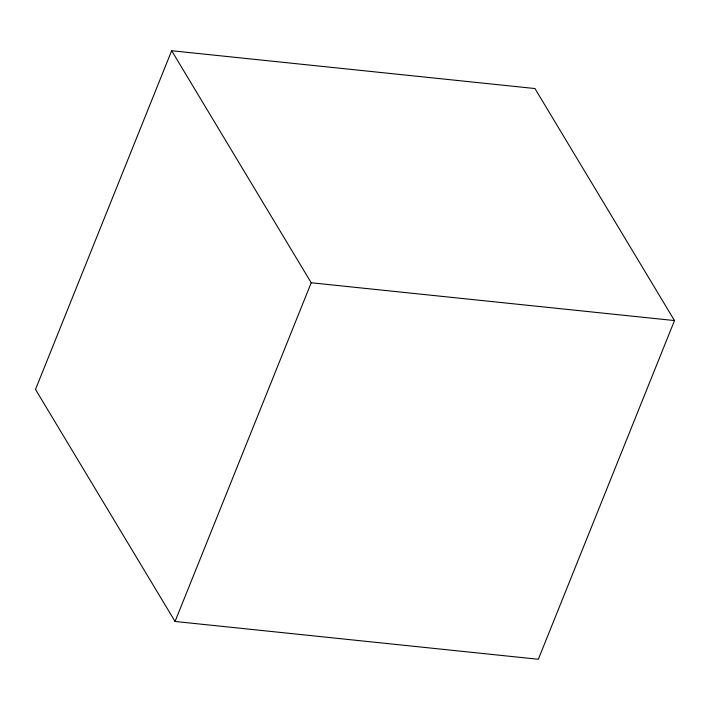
<?xml version="1.0" encoding="UTF-8"?>
<svg xmlns="http://www.w3.org/2000/svg" width="710" height="710" viewBox="0 0 710 710"><rect width="100%" height="100%" fill="white"/><g stroke="black" fill="none" stroke-linecap="round" stroke-linejoin="round"><path stroke-width="1.06" d="M171.66 50.729L35.5 389.435L175.059 621.463L538.34 659.27L674.5 320.565L534.941 88.537L171.66 50.729L311.22 282.766L175.059 621.463M311.22 282.766L674.5 320.565"/></g></svg>
